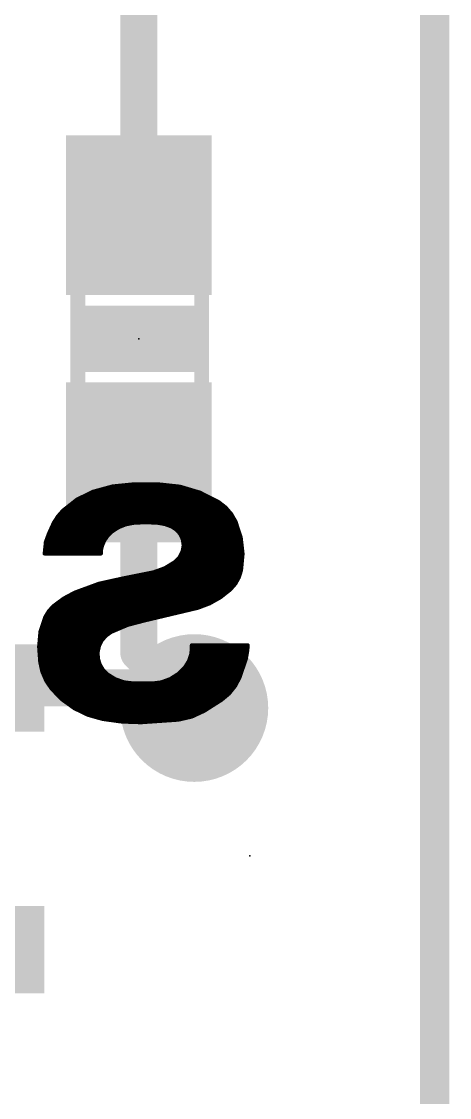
# Model space of a CAD drawing. Extents: x -57.1 to 21.7, y -10.2 to 39.5.
# Drawn here: x 18.75 to 21.69, y 14.59 to 21.99 of the extents above; entities that cross this region are included whole.
import ezdxf

# ---------------------------------------------------------------- set-up
doc = ezdxf.new("R2010")
doc.units = 0
for name, color, linetype in [('1', 12, 'CONTINUOUS'), ('16', 132, 'CONTINUOUS'), ('18', 110, 'CONTINUOUS'), ('20', 53, 'CONTINUOUS'), ('21', 53, 'CONTINUOUS'), ('22', 53, 'CONTINUOUS'), ('23', 53, 'CONTINUOUS'), ('24', 53, 'CONTINUOUS'), ('51', 53, 'CONTINUOUS')]:
    doc.layers.add(name, color=color, linetype=linetype)

# ---------------------------------------------------------------- blocks, each defined once
blk = doc.blocks.new('RECT')
blk.add_solid([(-0.5, -0.5), (0.5, -0.5), (-0.5, 0.5), (0.5, 0.5)])
blk = doc.blocks.new('ROUNDV')
at = {"const_width": 0.5}
blk.add_lwpolyline([(0, -0.25, 1), (0, 0.25, 1), (0, -0.25)], format="xyb", dxfattribs=at)

msp = doc.modelspace()

# ---------------------------------------------------------------- linework, layer by layer
at = {"layer": '1'}
for points, const_width in [([(21.59, 39.37), (21.59, 0)], 0.2032), ([(19.558, 22.645), (19.558, 20.662)], 0.254), ([(19.558, 18.962), (19.558, 17.653)], 0.254), ([(19.558, 17.653), (19.939, 17.272)], 0.254), ([(18.31, 17.41), (19.801, 17.41)], 0.254), ([(19.801, 17.41), (19.939, 17.272)], 0.254)]:
    msp.add_lwpolyline(points, dxfattribs=dict(at, const_width=const_width))
at = {"layer": '1', "const_width": 0.127}
for points in [[(19.4945, 20.662, 1), (19.6215, 20.662)], [(19.6215, 18.962, 1), (19.4945, 18.962)], [(19.6029, 17.6979, 1), (19.5131, 17.6081)], [(19.4945, 17.653, 1), (19.6215, 17.653)], [(19.8459, 17.4549, 1), (19.7561, 17.3651)], [(19.801, 17.3465, 1), (19.801, 17.4735)], [(19.8941, 17.2271, 1), (19.9839, 17.3169)], [(19.8941, 17.2271, 1), (19.9839, 17.3169)]]:
    msp.add_lwpolyline(points, format="xyb", dxfattribs=at)
at = {"layer": '16', "const_width": 0.2032}
msp.add_lwpolyline([(21.59, 39.37), (21.59, 0)], dxfattribs=at)
at = {"layer": '20', "const_width": 0.2032}
msp.add_lwpolyline([(21.59, 25.4), (21.59, 0)], dxfattribs=at)
at = {"layer": '22', "const_width": 0.0254}
for points in [[(19.243, 18.7604), (19.3781, 18.7973)], [(19.3734, 18.796), (19.8381, 18.796)], [(19.3781, 18.7973), (19.5174, 18.8112)], [(19.5174, 18.8112), (19.6977, 18.8112)], [(19.6977, 18.8112), (19.8407, 18.7957)], [(19.8407, 18.7957), (19.9785, 18.7546)], [(19.1333, 18.7066), (19.243, 18.7604)], [(19.1602, 18.7198), (20.0468, 18.7198)], [(19.212, 18.7452), (19.997, 18.7452)], [(19.2804, 18.7706), (19.925, 18.7706)], [(19.9785, 18.7546), (20.1066, 18.6893)], [(19.0373, 18.6309), (19.1333, 18.7066)], [(19.0534, 18.6436), (19.5436, 18.6436)], [(19.0856, 18.669), (20.1327, 18.669)], [(19.1178, 18.6944), (20.0966, 18.6944)], [(19.1237, 18.5344), (19.5783, 18.6665)], [(19.5834, 18.6563), (19.1618, 18.5217)], [(19.4995, 18.6436), (19.6661, 18.6436)], [(19.5783, 18.6665), (19.9974, 18.5572)], [(19.9619, 18.542), (19.5834, 18.6563)], [(19.6255, 18.6436), (20.1618, 18.6436)], [(20.1066, 18.6893), (20.1541, 18.6524)], [(20.1541, 18.6524), (20.1936, 18.6069)], [(18.9738, 18.5471), (19.0024, 18.5914)], [(18.9869, 18.5674), (19.3049, 18.5674)], [(19.0024, 18.5914), (19.0373, 18.6309)], [(19.0037, 18.5928), (19.3845, 18.5928)], [(19.0261, 18.6182), (19.4641, 18.6182)], [(19.2373, 18.5674), (19.9583, 18.5674)], [(19.3247, 18.5928), (19.8609, 18.5928)], [(19.4121, 18.6182), (19.7635, 18.6182)], [(19.7096, 18.6182), (20.1838, 18.6182)], [(19.7937, 18.5928), (20.2017, 18.5928)], [(19.8778, 18.5674), (20.2162, 18.5674)], [(20.1936, 18.6069), (20.2235, 18.5547)], [(18.9179, 18.4048), (19.1237, 18.5344)], [(18.9382, 18.4683), (18.9738, 18.5471)], [(18.9485, 18.4912), (19.1206, 18.4912)], [(18.96, 18.5166), (19.1549, 18.5166)], [(19.1618, 18.5217), (18.9662, 18.3769)], [(18.9715, 18.542), (19.2254, 18.542)], [(19.0551, 18.4912), (19.3831, 18.4912)], [(19.0954, 18.5166), (19.4246, 18.5166)], [(19.1499, 18.542), (19.5074, 18.542)], [(19.4194, 18.5145), (19.3751, 18.4861)], [(19.4683, 18.5342), (19.4194, 18.5145)], [(19.5199, 18.5445), (19.4683, 18.5342)], [(19.6062, 18.549), (19.5199, 18.5445)], [(19.6926, 18.5445), (19.6062, 18.549)], [(19.7394, 18.5356), (19.6926, 18.5445)], [(19.7058, 18.542), (19.9947, 18.542)], [(19.7841, 18.5191), (19.7394, 18.5356)], [(19.8168, 18.4978), (19.7841, 18.5191)], [(19.7879, 18.5166), (19.9903, 18.5166)], [(19.8425, 18.4683), (19.8168, 18.4978)], [(19.8226, 18.4912), (19.9859, 18.4912)], [(19.9136, 18.2677), (19.9619, 18.542)], [(19.9974, 18.5572), (19.9441, 18.2524)], [(19.953, 18.4912), (20.2445, 18.4912)], [(19.9574, 18.5166), (20.2361, 18.5166)], [(19.9619, 18.542), (20.2277, 18.542)], [(20.2235, 18.5547), (20.2593, 18.4464)], [(18.9179, 18.4125), (18.9382, 18.4683)], [(18.9281, 18.4404), (19.052, 18.4404)], [(18.9373, 18.4658), (19.0863, 18.4658)], [(18.9744, 18.4404), (19.3336, 18.4404)], [(19.0148, 18.4658), (19.3539, 18.4658)], [(19.3225, 18.4245), (19.3065, 18.3871)], [(19.3457, 18.458), (19.3225, 18.4245)], [(19.3751, 18.4861), (19.3457, 18.458)], [(19.8596, 18.4307), (19.8425, 18.4683)], [(19.8436, 18.4658), (19.9814, 18.4658)], [(19.8552, 18.4404), (19.977, 18.4404)], [(19.8648, 18.3897), (19.8596, 18.4307)], [(19.944, 18.4404), (20.26, 18.4404)], [(19.9485, 18.4658), (20.2529, 18.4658)], [(20.2593, 18.4464), (20.2722, 18.333)], [(18.9103, 18.3337), (18.9179, 18.4048)], [(18.9136, 18.3642), (19.3013, 18.3642)], [(18.9163, 18.3896), (19.3076, 18.3896)], [(18.9662, 18.3769), (18.9179, 18.4125)], [(18.9188, 18.415), (19.0177, 18.415)], [(18.9341, 18.415), (19.3185, 18.415)], [(18.949, 18.3896), (18.9834, 18.3896)], [(19.3005, 18.3607), (19.2989, 18.3337)], [(19.3065, 18.3871), (19.3005, 18.3607)], [(19.8376, 18.3096), (19.8577, 18.349)], [(19.8577, 18.349), (19.8648, 18.3897)], [(19.8604, 18.3642), (19.9637, 18.3642)], [(19.8616, 18.415), (19.9725, 18.415)], [(19.8648, 18.3896), (19.9681, 18.3896)], [(19.9306, 18.3642), (20.2686, 18.3642)], [(19.9351, 18.3896), (20.2657, 18.3896)], [(19.9395, 18.415), (20.2629, 18.415)], [(19.2989, 18.3337), (18.9103, 18.3337)], [(18.9108, 18.3388), (19.2992, 18.3388)], [(19.0881, 17.7876), (19.9136, 18.2677)], [(19.7369, 18.2347), (19.8069, 18.2778)], [(19.8069, 18.2778), (19.8376, 18.3096)], [(19.8167, 18.288), (19.9503, 18.288)], [(19.8395, 18.3134), (19.9548, 18.3134)], [(19.8525, 18.3388), (19.9592, 18.3388)], [(19.9172, 18.288), (20.268, 18.288)], [(19.9216, 18.3134), (20.2704, 18.3134)], [(19.9261, 18.3388), (20.2715, 18.3388)], [(20.2722, 18.333), (20.2616, 18.2194)], [(19.4564, 18.1661), (19.6596, 18.2067)], [(19.9441, 18.2524), (19.5047, 17.9908)], [(19.6596, 18.2067), (19.7369, 18.2347)], [(19.6737, 18.2118), (19.8759, 18.2118)], [(19.741, 18.2372), (19.9186, 18.2372)], [(19.7822, 18.2626), (19.9459, 18.2626)], [(19.8175, 18.2118), (20.2592, 18.2118)], [(19.8612, 18.2372), (20.2633, 18.2372)], [(19.9048, 18.2626), (20.2656, 18.2626)], [(20.2616, 18.2194), (20.2465, 18.1705)], [(19.1186, 18.067), (19.2841, 18.128)], [(19.2841, 18.128), (19.4564, 18.1661)], [(19.3186, 18.1356), (19.7479, 18.1356)], [(19.4334, 18.161), (19.7906, 18.161)], [(19.558, 18.1864), (19.8332, 18.1864)], [(19.6865, 18.1356), (20.227, 18.1356)], [(19.7301, 18.161), (20.2412, 18.161)], [(19.7738, 18.1864), (20.2514, 18.1864)], [(20.2215, 18.1258), (20.1879, 18.0873)], [(20.2465, 18.1705), (20.2215, 18.1258)], [(19.0429, 18.0265), (19.1186, 18.067)], [(19.1044, 18.0594), (19.6199, 18.0594)], [(19.1669, 18.0848), (19.6626, 18.0848)], [(19.2359, 18.1102), (19.7053, 18.1102)], [(19.5554, 18.0594), (20.1528, 18.0594)], [(19.5991, 18.0848), (20.1848, 18.0848)], [(19.6428, 18.1102), (20.2079, 18.1102)], [(20.1879, 18.0873), (20.1203, 18.0335)], [(18.9406, 17.9406), (18.9738, 17.9756)], [(18.9738, 17.9756), (19.0429, 18.0265)], [(18.9841, 17.9832), (19.4908, 17.9832)], [(19.0187, 18.0086), (19.5346, 18.0086)], [(19.057, 18.034), (19.5773, 18.034)], [(19.5047, 17.9908), (19.0805, 17.7597)], [(19.4244, 17.9832), (20.0249, 17.9832)], [(19.4681, 18.0086), (20.0764, 18.0086)], [(19.5118, 18.034), (20.1209, 18.034)], [(20.0452, 17.9909), (19.9644, 17.9603)], [(20.1203, 18.0335), (20.0452, 17.9909)], [(18.8816, 17.7991), (18.9154, 17.8994)], [(18.9154, 17.8994), (18.9406, 17.9406)], [(18.92, 17.907), (19.3509, 17.907)], [(18.9356, 17.9324), (19.3975, 17.9324)], [(18.9569, 17.9578), (19.4441, 17.9578)], [(19.2934, 17.907), (19.7401, 17.907)], [(19.3371, 17.9324), (19.847, 17.9324)], [(19.3807, 17.9578), (19.9539, 17.9578)], [(19.9644, 17.9603), (19.6012, 17.874)], [(18.8923, 17.8308), (19.211, 17.8308)], [(18.9009, 17.8562), (19.2576, 17.8562)], [(18.9094, 17.8816), (19.3043, 17.8816)], [(19.1624, 17.8308), (19.4538, 17.8308)], [(19.2061, 17.8562), (19.533, 17.8562)], [(19.2497, 17.8816), (19.6332, 17.8816)], [(19.4827, 17.8431), (19.37, 17.7952)], [(19.6012, 17.874), (19.4827, 17.8431)], [(18.8722, 17.6936), (18.8816, 17.7991)], [(18.8776, 17.7546), (19.0822, 17.7546)], [(18.8799, 17.78), (19.1178, 17.78)], [(18.8838, 17.8054), (19.1644, 17.8054)], [(19.0703, 17.7521), (19.0881, 17.7876)], [(19.1821, 17.4193), (19.0703, 17.7521)], [(19.0716, 17.7546), (19.3202, 17.7546)], [(19.0805, 17.7597), (19.1897, 17.4346)], [(19.0843, 17.78), (19.3478, 17.78)], [(19.1187, 17.8054), (19.394, 17.8054)], [(19.334, 17.7705), (19.3054, 17.7376)], [(19.37, 17.7952), (19.334, 17.7705)], [(18.8798, 17.5895), (18.8722, 17.6936)], [(18.8731, 17.7038), (19.0993, 17.7038)], [(18.8733, 17.6784), (19.1078, 17.6784)], [(18.8754, 17.7292), (19.0907, 17.7292)], [(19.078, 17.7292), (19.3012, 17.7292)], [(19.0865, 17.7038), (19.2885, 17.7038)], [(19.0951, 17.6784), (19.2815, 17.6784)], [(19.2859, 17.6986), (19.2768, 17.656)], [(19.3054, 17.7376), (19.2859, 17.6986)], [(19.5834, 17.3457), (20.3073, 17.7038)], [(20.3073, 17.7038), (19.5936, 17.3279)], [(19.9182, 17.6471), (19.9212, 17.6987)], [(19.92, 17.6784), (20.2591, 17.6784)], [(19.9212, 17.6987), (19.9212, 17.7038)], [(19.9212, 17.7038), (20.3073, 17.7038)], [(20.256, 17.6784), (20.3055, 17.6784)], [(20.3073, 17.7038), (20.3048, 17.6682)], [(18.8752, 17.653), (19.1163, 17.653)], [(18.877, 17.6276), (19.1249, 17.6276)], [(18.8789, 17.6022), (19.1334, 17.6022)], [(19.1036, 17.653), (19.2769, 17.653)], [(19.1121, 17.6276), (19.278, 17.6276)], [(19.1207, 17.6022), (19.2817, 17.6022)], [(19.2768, 17.656), (19.2786, 17.6124)], [(19.2786, 17.6124), (19.2912, 17.5708)], [(19.9026, 17.5979), (19.9182, 17.6471)], [(19.904, 17.6022), (20.1144, 17.6022)], [(19.912, 17.6276), (20.1626, 17.6276)], [(19.9185, 17.653), (20.2109, 17.653)], [(20.1019, 17.6022), (20.292, 17.6022)], [(20.1533, 17.6276), (20.2977, 17.6276)], [(20.2046, 17.653), (20.3021, 17.653)], [(20.2946, 17.6098), (20.2514, 17.4828)], [(20.3048, 17.6682), (20.2946, 17.6098)], [(18.8941, 17.5231), (18.8798, 17.5895)], [(18.8825, 17.5768), (19.1419, 17.5768)], [(18.888, 17.5514), (19.1505, 17.5514)], [(19.1292, 17.5768), (19.2894, 17.5768)], [(19.1377, 17.5514), (19.3029, 17.5514)], [(19.2912, 17.5708), (19.3137, 17.5336)], [(19.3137, 17.5336), (19.3446, 17.5031)], [(19.8293, 17.5076), (19.8755, 17.5539)], [(19.873, 17.5514), (20.0179, 17.5514)], [(19.8755, 17.5539), (19.9026, 17.5979)], [(19.8896, 17.5768), (20.0662, 17.5768)], [(19.9992, 17.5514), (20.2747, 17.5514)], [(20.0506, 17.5768), (20.2834, 17.5768)], [(18.8935, 17.526), (19.159, 17.526)], [(18.9207, 17.4605), (18.8941, 17.5231)], [(18.9036, 17.5006), (19.1675, 17.5006)], [(18.9144, 17.4752), (19.1761, 17.4752)], [(18.9586, 17.4041), (18.9207, 17.4605)], [(19.1463, 17.526), (19.3214, 17.526)], [(19.1548, 17.5006), (19.3487, 17.5006)], [(19.1633, 17.4752), (19.3904, 17.4752)], [(19.3446, 17.5031), (19.3982, 17.4704)], [(19.3982, 17.4704), (19.4576, 17.4498)], [(19.7129, 17.4498), (19.7743, 17.4724)], [(19.7743, 17.4724), (19.8293, 17.5076)], [(19.7786, 17.4752), (19.8733, 17.4752)], [(19.8183, 17.5006), (19.9215, 17.5006)], [(19.8452, 17.4752), (20.2475, 17.4752)], [(19.8476, 17.526), (19.9697, 17.526)], [(19.8965, 17.5006), (20.2575, 17.5006)], [(19.9479, 17.526), (20.2661, 17.526)], [(20.2514, 17.4828), (20.2205, 17.4233)], [(18.9279, 17.4498), (19.1846, 17.4498)], [(18.945, 17.4244), (19.2349, 17.4244)], [(19.0312, 17.3298), (18.9586, 17.4041)], [(18.9636, 17.399), (19.3474, 17.399)], [(19.1719, 17.4498), (19.4577, 17.4498)], [(19.1804, 17.4244), (19.7768, 17.4244)], [(19.5936, 17.3279), (19.1821, 17.4193)], [(19.1897, 17.4346), (19.5834, 17.3457)], [(19.2735, 17.399), (19.7286, 17.399)], [(19.4576, 17.4498), (19.5199, 17.4422)], [(19.5199, 17.4422), (19.6545, 17.4422)], [(19.6545, 17.4422), (19.7129, 17.4498)], [(19.6911, 17.399), (20.201, 17.399)], [(19.7129, 17.4498), (19.825, 17.4498)], [(19.7425, 17.4244), (20.2211, 17.4244)], [(19.7938, 17.4498), (20.2343, 17.4498)], [(20.2205, 17.4233), (20.1785, 17.3709)], [(18.9884, 17.3736), (19.4598, 17.3736)], [(19.0132, 17.3482), (19.5723, 17.3482)], [(19.1156, 17.2692), (19.0312, 17.3298)], [(19.0409, 17.3228), (20.119, 17.3228)], [(19.3879, 17.3736), (19.6804, 17.3736)], [(19.5022, 17.3482), (19.6321, 17.3482)], [(19.5885, 17.3482), (20.1513, 17.3482)], [(19.6398, 17.3736), (20.1806, 17.3736)], [(20.127, 17.3279), (20.0076, 17.2517)], [(20.1785, 17.3709), (20.127, 17.3279)], [(19.0763, 17.2974), (20.0792, 17.2974)], [(19.1116, 17.272), (20.0394, 17.272)], [(19.2091, 17.224), (19.1156, 17.2692)], [(19.1624, 17.2466), (19.9966, 17.2466)], [(20.0076, 17.2517), (19.9219, 17.2119)], [(19.3091, 17.1958), (19.2091, 17.224)], [(19.2192, 17.2212), (19.9419, 17.2212)], [(19.4406, 17.1776), (19.3091, 17.1958)], [(19.3091, 17.1958), (19.8519, 17.1958)], [(19.5732, 17.1729), (19.4406, 17.1776)], [(19.8298, 17.1907), (19.5732, 17.1729)], [(19.9219, 17.2119), (19.8298, 17.1907)]]:
    msp.add_lwpolyline(points, dxfattribs=at)
at = {"layer": '22', "const_width": 0.0127}
for points in [[(19.3734, 18.8024, 1), (19.3734, 18.7896)], [(19.3774, 18.8036, 1), (19.3787, 18.791)], [(19.3798, 18.7911, 1), (19.3764, 18.8034)], [(19.5174, 18.8176, 1), (19.5174, 18.8048)], [(19.518, 18.8049, 1), (19.5168, 18.8175)], [(19.6984, 18.8175, 1), (19.697, 18.8049)], [(19.6977, 18.8048, 1), (19.6977, 18.8176)], [(19.8425, 18.8018, 1), (19.8389, 18.7896)], [(19.8381, 18.7896, 1), (19.8381, 18.8024)], [(19.84, 18.7894, 1), (19.8414, 18.802)], [(19.1602, 18.7262, 1), (19.1602, 18.7134)], [(19.212, 18.7516, 1), (19.212, 18.7388)], [(19.2413, 18.7665, 1), (19.2447, 18.7543)], [(19.2458, 18.7547, 1), (19.2402, 18.7661)], [(19.2804, 18.777, 1), (19.2804, 18.7643)], [(19.925, 18.7643, 1), (19.925, 18.777)], [(19.9814, 18.7603, 1), (19.9756, 18.749)], [(19.9767, 18.7486, 1), (19.9803, 18.7607)], [(19.997, 18.7388, 1), (19.997, 18.7516)], [(20.0468, 18.7134, 1), (20.0468, 18.7262)], [(19.0534, 18.65, 1), (19.0534, 18.6372)], [(19.0856, 18.6754, 1), (19.0856, 18.6626)], [(19.1178, 18.7008, 1), (19.1178, 18.6881)], [(19.1305, 18.7123, 1), (19.1361, 18.7009)], [(19.1372, 18.7016, 1), (19.1293, 18.7116)], [(19.4995, 18.65, 1), (19.4995, 18.6372)], [(19.5436, 18.6372, 1), (19.5436, 18.65)], [(19.5799, 18.6726, 1), (19.5767, 18.6604)], [(19.5801, 18.6604, 1), (19.5765, 18.6726)], [(19.5852, 18.6624, 1), (19.5816, 18.6502)], [(19.5853, 18.6503, 1), (19.5815, 18.6623)], [(19.6255, 18.65, 1), (19.6255, 18.6372)], [(19.6661, 18.6372, 1), (19.6661, 18.65)], [(20.0966, 18.6881, 1), (20.0966, 18.7008)], [(20.1105, 18.6943, 1), (20.1027, 18.6843)], [(20.1037, 18.6836, 1), (20.1095, 18.695)], [(20.1327, 18.6626, 1), (20.1327, 18.6754)], [(20.1589, 18.6565, 1), (20.1493, 18.6482)], [(20.1502, 18.6474, 1), (20.158, 18.6574)], [(20.1618, 18.6372, 1), (20.1618, 18.65)], [(18.9869, 18.5738, 1), (18.9869, 18.561)], [(18.9977, 18.5956, 1), (19.0072, 18.5872)], [(19.0078, 18.5879, 1), (18.9971, 18.5948)], [(19.0037, 18.5992, 1), (19.0037, 18.5864)], [(19.0261, 18.6246, 1), (19.0261, 18.6119)], [(19.0334, 18.6359, 1), (19.0412, 18.6259)], [(19.0421, 18.6267, 1), (19.0325, 18.6351)], [(19.2373, 18.5738, 1), (19.2373, 18.561)], [(19.3049, 18.561, 1), (19.3049, 18.5738)], [(19.3247, 18.5992, 1), (19.3247, 18.5864)], [(19.3845, 18.5864, 1), (19.3845, 18.5992)], [(19.4121, 18.6246, 1), (19.4121, 18.6119)], [(19.4641, 18.6119, 1), (19.4641, 18.6246)], [(19.7096, 18.6246, 1), (19.7096, 18.6119)], [(19.7635, 18.6119, 1), (19.7635, 18.6246)], [(19.7937, 18.5992, 1), (19.7937, 18.5864)], [(19.8609, 18.5864, 1), (19.8609, 18.5992)], [(19.8778, 18.5738, 1), (19.8778, 18.561)], [(19.9583, 18.561, 1), (19.9583, 18.5738)], [(20.1838, 18.6119, 1), (20.1838, 18.6246)], [(20.1991, 18.6101, 1), (20.1881, 18.6038)], [(20.1888, 18.6028, 1), (20.1984, 18.6111)], [(20.2017, 18.5864, 1), (20.2017, 18.5992)], [(20.2162, 18.561, 1), (20.2162, 18.5738)], [(18.9485, 18.4976, 1), (18.9485, 18.4848)], [(18.96, 18.523, 1), (18.96, 18.5102)], [(18.9715, 18.5484, 1), (18.9715, 18.5357)], [(18.9685, 18.5505, 1), (18.9791, 18.5437)], [(18.9796, 18.5445, 1), (18.968, 18.5497)], [(19.0551, 18.4976, 1), (19.0551, 18.4848)], [(19.0954, 18.523, 1), (19.0954, 18.5102)], [(19.1219, 18.5405, 1), (19.1255, 18.5283)], [(19.1271, 18.529, 1), (19.1203, 18.5398)], [(19.1206, 18.4848, 1), (19.1206, 18.4976)], [(19.1499, 18.5484, 1), (19.1499, 18.5357)], [(19.1549, 18.5102, 1), (19.1549, 18.523)], [(19.1599, 18.5277, 1), (19.1637, 18.5157)], [(19.1656, 18.5166, 1), (19.158, 18.5268)], [(19.2254, 18.5357, 1), (19.2254, 18.5484)], [(19.3831, 18.4848, 1), (19.3831, 18.4976)], [(19.4171, 18.5204, 1), (19.4218, 18.5086)], [(19.4229, 18.5092, 1), (19.416, 18.5199)], [(19.4246, 18.5102, 1), (19.4246, 18.523)], [(19.467, 18.5404, 1), (19.4695, 18.528)], [(19.4706, 18.5283, 1), (19.4659, 18.5401)], [(19.5074, 18.5357, 1), (19.5074, 18.5484)], [(19.5196, 18.5508, 1), (19.5202, 18.5382)], [(19.5211, 18.5383, 1), (19.5187, 18.5507)], [(19.6066, 18.5553, 1), (19.6059, 18.5426)], [(19.6066, 18.5426, 1), (19.6059, 18.5553)], [(19.6938, 18.5507, 1), (19.6914, 18.5383)], [(19.6923, 18.5382, 1), (19.6929, 18.5508)], [(19.7058, 18.5484, 1), (19.7058, 18.5357)], [(19.7416, 18.5416, 1), (19.7372, 18.5297)], [(19.7382, 18.5294, 1), (19.7406, 18.5419)], [(19.7876, 18.5244, 1), (19.7806, 18.5138)], [(19.7879, 18.523, 1), (19.7879, 18.5102)], [(19.7819, 18.5131, 1), (19.7863, 18.5251)], [(19.8216, 18.5019, 1), (19.8121, 18.4936)], [(19.8134, 18.4925, 1), (19.8203, 18.5031)], [(19.8226, 18.4976, 1), (19.8226, 18.4848)], [(19.953, 18.4976, 1), (19.953, 18.4848)], [(19.9574, 18.523, 1), (19.9574, 18.5102)], [(19.9619, 18.5484, 1), (19.9619, 18.5357)], [(19.9682, 18.5409, 1), (19.9556, 18.5431)], [(19.9601, 18.5359, 1), (19.9637, 18.5481)], [(19.9859, 18.4848, 1), (19.9859, 18.4976)], [(19.9903, 18.5102, 1), (19.9903, 18.523)], [(20.0037, 18.5561, 1), (19.9911, 18.5583)], [(19.9947, 18.5357, 1), (19.9947, 18.5484)], [(19.9958, 18.5511, 1), (19.999, 18.5633)], [(20.2295, 18.5567, 1), (20.2175, 18.5527)], [(20.218, 18.5515, 1), (20.229, 18.5579)], [(20.2277, 18.5357, 1), (20.2277, 18.5484)], [(20.2361, 18.5102, 1), (20.2361, 18.523)], [(20.2445, 18.4848, 1), (20.2445, 18.4976)], [(18.9281, 18.4468, 1), (18.9281, 18.434)], [(18.9373, 18.4722, 1), (18.9373, 18.4595)], [(18.9324, 18.4709, 1), (18.944, 18.4657)], [(18.9442, 18.4661, 1), (18.9322, 18.4705)], [(18.9744, 18.4468, 1), (18.9744, 18.434)], [(19.0148, 18.4722, 1), (19.0148, 18.4595)], [(19.052, 18.434, 1), (19.052, 18.4468)], [(19.0863, 18.4595, 1), (19.0863, 18.4722)], [(19.3173, 18.4281, 1), (19.3278, 18.4209)], [(19.3284, 18.422, 1), (19.3167, 18.427)], [(19.3336, 18.434, 1), (19.3336, 18.4468)], [(19.3413, 18.4625, 1), (19.3501, 18.4534)], [(19.3509, 18.4543, 1), (19.3405, 18.4616)], [(19.3539, 18.4595, 1), (19.3539, 18.4722)], [(19.3717, 18.4914, 1), (19.3785, 18.4808)], [(19.3795, 18.4815, 1), (19.3707, 18.4907)], [(19.8483, 18.4709, 1), (19.8367, 18.4657)], [(19.8436, 18.4722, 1), (19.8436, 18.4595)], [(19.8377, 18.4641, 1), (19.8473, 18.4725)], [(19.8552, 18.4468, 1), (19.8552, 18.434)], [(19.8659, 18.4315, 1), (19.8533, 18.4299)], [(19.8538, 18.4281, 1), (19.8654, 18.4333)], [(19.944, 18.4468, 1), (19.944, 18.434)], [(19.9485, 18.4722, 1), (19.9485, 18.4595)], [(19.977, 18.434, 1), (19.977, 18.4468)], [(19.9814, 18.4595, 1), (19.9814, 18.4722)], [(20.2529, 18.4595, 1), (20.2529, 18.4722)], [(20.2656, 18.4471, 1), (20.253, 18.4456)], [(20.2533, 18.4444, 1), (20.2653, 18.4484)], [(20.26, 18.434, 1), (20.26, 18.4468)], [(18.9136, 18.3706, 1), (18.9136, 18.3578)], [(18.9163, 18.396, 1), (18.9163, 18.3833)], [(18.9217, 18.4176, 1), (18.9141, 18.4074)], [(18.9119, 18.4147, 1), (18.9239, 18.4103)], [(18.9242, 18.4041, 1), (18.9116, 18.4055)], [(18.9145, 18.4102, 1), (18.9213, 18.3994)], [(18.9188, 18.4214, 1), (18.9188, 18.4086)], [(18.9341, 18.4214, 1), (18.9341, 18.4086)], [(18.949, 18.396, 1), (18.949, 18.3833)], [(18.9624, 18.382, 1), (18.97, 18.3718)], [(18.9624, 18.3718, 1), (18.97, 18.382)], [(18.9834, 18.3833, 1), (18.9834, 18.396)], [(19.0177, 18.4086, 1), (19.0177, 18.4214)], [(19.3069, 18.3603, 1), (19.2942, 18.3611)], [(19.2943, 18.3621, 1), (19.3067, 18.3593)], [(19.3007, 18.3896, 1), (19.3123, 18.3846)], [(19.3127, 18.3857, 1), (19.3003, 18.3885)], [(19.3013, 18.3578, 1), (19.3013, 18.3706)], [(19.3076, 18.3833, 1), (19.3076, 18.396)], [(19.3185, 18.4086, 1), (19.3185, 18.4214)], [(19.8514, 18.3501, 1), (19.864, 18.3479)], [(19.8634, 18.3461, 1), (19.852, 18.3519)], [(19.8604, 18.3706, 1), (19.8604, 18.3578)], [(19.8616, 18.4214, 1), (19.8616, 18.4086)], [(19.8648, 18.396, 1), (19.8648, 18.3833)], [(19.8585, 18.3889, 1), (19.8711, 18.3905)], [(19.8711, 18.3886, 1), (19.8586, 18.3908)], [(19.9306, 18.3706, 1), (19.9306, 18.3578)], [(19.9351, 18.396, 1), (19.9351, 18.3833)], [(19.9395, 18.4214, 1), (19.9395, 18.4086)], [(19.9637, 18.3578, 1), (19.9637, 18.3706)], [(19.9681, 18.3833, 1), (19.9681, 18.396)], [(19.9725, 18.4086, 1), (19.9725, 18.4214)], [(20.2629, 18.4086, 1), (20.2629, 18.4214)], [(20.2657, 18.3833, 1), (20.2657, 18.396)], [(20.2686, 18.3578, 1), (20.2686, 18.3706)], [(18.9103, 18.3401, 1), (18.9103, 18.3273)], [(18.904, 18.3344, 1), (18.9166, 18.333)], [(18.9108, 18.3452, 1), (18.9108, 18.3325)], [(19.2926, 18.3341, 1), (19.3052, 18.3333)], [(19.2989, 18.3273, 1), (19.2989, 18.3401)], [(19.2992, 18.3325, 1), (19.2992, 18.3452)], [(19.8023, 18.2822, 1), (19.8115, 18.2734)], [(19.8102, 18.2724, 1), (19.8036, 18.2832)], [(19.8167, 18.2944, 1), (19.8167, 18.2816)], [(19.8319, 18.3125, 1), (19.8433, 18.3067)], [(19.8422, 18.3052, 1), (19.833, 18.314)], [(19.8395, 18.3198, 1), (19.8395, 18.3071)], [(19.8525, 18.3452, 1), (19.8525, 18.3325)], [(19.9168, 18.2622, 1), (19.9104, 18.2732)], [(19.9172, 18.2944, 1), (19.9172, 18.2816)], [(19.9216, 18.3198, 1), (19.9216, 18.3071)], [(19.9261, 18.3452, 1), (19.9261, 18.3325)], [(19.9503, 18.2816, 1), (19.9503, 18.2944)], [(19.9548, 18.3071, 1), (19.9548, 18.3198)], [(19.9592, 18.3325, 1), (19.9592, 18.3452)], [(20.2785, 18.3324, 1), (20.2659, 18.3336)], [(20.2659, 18.3323, 1), (20.2785, 18.3337)], [(20.268, 18.2816, 1), (20.268, 18.2944)], [(20.2704, 18.3071, 1), (20.2704, 18.3198)], [(20.2715, 18.3325, 1), (20.2715, 18.3452)], [(19.6574, 18.2127, 1), (19.6618, 18.2007)], [(19.6608, 18.2005, 1), (19.6584, 18.2129)], [(19.6737, 18.2182, 1), (19.6737, 18.2054)], [(19.7336, 18.2401, 1), (19.7402, 18.2293)], [(19.741, 18.2436, 1), (19.741, 18.2309)], [(19.7391, 18.2287, 1), (19.7348, 18.2406)], [(19.7822, 18.269, 1), (19.7822, 18.2563)], [(19.8175, 18.2182, 1), (19.8175, 18.2054)], [(19.8612, 18.2436, 1), (19.8612, 18.2309)], [(19.8759, 18.2054, 1), (19.8759, 18.2182)], [(19.9048, 18.269, 1), (19.9048, 18.2563)], [(19.9073, 18.2688, 1), (19.9199, 18.2666)], [(19.9186, 18.2309, 1), (19.9186, 18.2436)], [(19.9378, 18.2535, 1), (19.9504, 18.2513)], [(19.9473, 18.2469, 1), (19.9409, 18.2579)], [(19.9459, 18.2563, 1), (19.9459, 18.269)], [(20.2553, 18.22, 1), (20.2679, 18.2188)], [(20.2677, 18.2175, 1), (20.2555, 18.2213)], [(20.2592, 18.2054, 1), (20.2592, 18.2182)], [(20.2633, 18.2309, 1), (20.2633, 18.2436)], [(20.2656, 18.2563, 1), (20.2656, 18.269)], [(19.2828, 18.1342, 1), (19.2855, 18.1218)], [(19.2863, 18.122, 1), (19.282, 18.1339)], [(19.3186, 18.142, 1), (19.3186, 18.1292)], [(19.4334, 18.1674, 1), (19.4334, 18.1547)], [(19.4552, 18.1723, 1), (19.4576, 18.1599)], [(19.4578, 18.1599, 1), (19.455, 18.1723)], [(19.558, 18.1928, 1), (19.558, 18.1801)], [(19.6865, 18.142, 1), (19.6865, 18.1292)], [(19.7301, 18.1674, 1), (19.7301, 18.1547)], [(19.7479, 18.1292, 1), (19.7479, 18.142)], [(19.7738, 18.1928, 1), (19.7738, 18.1801)], [(19.7906, 18.1547, 1), (19.7906, 18.1674)], [(19.8332, 18.1801, 1), (19.8332, 18.1928)], [(20.216, 18.1289, 1), (20.2271, 18.1228)], [(20.2263, 18.1217, 1), (20.2168, 18.13)], [(20.227, 18.1292, 1), (20.227, 18.142)], [(20.2404, 18.1724, 1), (20.2525, 18.1686)], [(20.252, 18.1674, 1), (20.2409, 18.1736)], [(20.2412, 18.1547, 1), (20.2412, 18.1674)], [(20.2514, 18.1801, 1), (20.2514, 18.1928)], [(19.1044, 18.0658, 1), (19.1044, 18.053)], [(19.1164, 18.073, 1), (19.1208, 18.061)], [(19.1216, 18.0614, 1), (19.1156, 18.0726)], [(19.1669, 18.0912, 1), (19.1669, 18.0785)], [(19.2359, 18.1166, 1), (19.2359, 18.1039)], [(19.5554, 18.0658, 1), (19.5554, 18.053)], [(19.5991, 18.0912, 1), (19.5991, 18.0785)], [(19.6199, 18.053, 1), (19.6199, 18.0658)], [(19.6428, 18.1166, 1), (19.6428, 18.1039)], [(19.6626, 18.0785, 1), (19.6626, 18.0912)], [(19.7053, 18.1039, 1), (19.7053, 18.1166)], [(20.1528, 18.053, 1), (20.1528, 18.0658)], [(20.1831, 18.0915, 1), (20.1927, 18.0831)], [(20.1919, 18.0823, 1), (20.1839, 18.0923)], [(20.1848, 18.0785, 1), (20.1848, 18.0912)], [(20.2079, 18.1039, 1), (20.2079, 18.1166)], [(18.97, 17.9807, 1), (18.9776, 17.9705)], [(18.9784, 17.9712, 1), (18.9692, 17.98)], [(18.9841, 17.9896, 1), (18.9841, 17.9768)], [(19.0187, 18.015, 1), (19.0187, 18.0023)], [(19.0399, 18.0321, 1), (19.0459, 18.0209)], [(19.0467, 18.0214, 1), (19.0392, 18.0316)], [(19.057, 18.0404, 1), (19.057, 18.0277)], [(19.4244, 17.9896, 1), (19.4244, 17.9768)], [(19.4681, 18.015, 1), (19.4681, 18.0023)], [(19.4908, 17.9768, 1), (19.4908, 17.9896)], [(19.5015, 17.9963, 1), (19.5079, 17.9853)], [(19.5077, 17.9852, 1), (19.5017, 17.9964)], [(19.5118, 18.0404, 1), (19.5118, 18.0277)], [(19.5346, 18.0023, 1), (19.5346, 18.015)], [(19.5773, 18.0277, 1), (19.5773, 18.0404)], [(20.0249, 17.9768, 1), (20.0249, 17.9896)], [(20.0421, 17.9964, 1), (20.0483, 17.9853)], [(20.0474, 17.9849, 1), (20.0429, 17.9968)], [(20.0764, 18.0023, 1), (20.0764, 18.015)], [(20.1163, 18.0385, 1), (20.1242, 18.0286)], [(20.1234, 18.028, 1), (20.1172, 18.0391)], [(20.1209, 18.0277, 1), (20.1209, 18.0404)], [(18.9214, 17.8974, 1), (18.9094, 17.9014)], [(18.92, 17.9134, 1), (18.92, 17.9006)], [(18.9356, 17.9388, 1), (18.9356, 17.9261)], [(18.936, 17.945, 1), (18.9452, 17.9362)], [(18.946, 17.9373, 1), (18.9351, 17.9439)], [(18.9569, 17.9642, 1), (18.9569, 17.9515)], [(19.2934, 17.9134, 1), (19.2934, 17.9006)], [(19.3371, 17.9388, 1), (19.3371, 17.9261)], [(19.3509, 17.9006, 1), (19.3509, 17.9134)], [(19.3807, 17.9642, 1), (19.3807, 17.9515)], [(19.3975, 17.9261, 1), (19.3975, 17.9388)], [(19.4441, 17.9515, 1), (19.4441, 17.9642)], [(19.7401, 17.9006, 1), (19.7401, 17.9134)], [(19.847, 17.9261, 1), (19.847, 17.9388)], [(19.9539, 17.9515, 1), (19.9539, 17.9642)], [(19.9622, 17.9662, 1), (19.9666, 17.9544)], [(19.9659, 17.9541, 1), (19.9629, 17.9665)], [(18.8923, 17.8372, 1), (18.8923, 17.8244)], [(18.9009, 17.8626, 1), (18.9009, 17.8498)], [(18.9094, 17.888, 1), (18.9094, 17.8753)], [(18.91, 17.9027, 1), (18.9208, 17.8961)], [(19.1624, 17.8372, 1), (19.1624, 17.8244)], [(19.2061, 17.8626, 1), (19.2061, 17.8498)], [(19.211, 17.8244, 1), (19.211, 17.8372)], [(19.2497, 17.888, 1), (19.2497, 17.8753)], [(19.2576, 17.8498, 1), (19.2576, 17.8626)], [(19.3043, 17.8753, 1), (19.3043, 17.888)], [(19.4538, 17.8244, 1), (19.4538, 17.8372)], [(19.4811, 17.8492, 1), (19.4843, 17.8369)], [(19.4852, 17.8372, 1), (19.4802, 17.8489)], [(19.533, 17.8498, 1), (19.533, 17.8626)], [(19.5997, 17.8802, 1), (19.6027, 17.8678)], [(19.6028, 17.8679, 1), (19.5996, 17.8801)], [(19.6332, 17.8753, 1), (19.6332, 17.888)], [(18.8776, 17.761, 1), (18.8776, 17.7482)], [(18.8799, 17.7864, 1), (18.8799, 17.7736)], [(18.8879, 17.7985, 1), (18.8753, 17.7996)], [(18.8756, 17.8011, 1), (18.8876, 17.797)], [(18.8838, 17.8118, 1), (18.8838, 17.7991)], [(19.0763, 17.7541, 1), (19.0643, 17.7501)], [(19.0716, 17.761, 1), (19.0716, 17.7482)], [(19.0865, 17.7617, 1), (19.0745, 17.7577)], [(19.0775, 17.7653, 1), (19.0835, 17.7541)], [(19.0843, 17.7864, 1), (19.0843, 17.7736)], [(19.0849, 17.7931, 1), (19.0913, 17.7821)], [(19.0822, 17.7482, 1), (19.0822, 17.761)], [(19.0938, 17.7848, 1), (19.0824, 17.7904)], [(19.1187, 17.8118, 1), (19.1187, 17.7991)], [(19.1178, 17.7736, 1), (19.1178, 17.7864)], [(19.1644, 17.7991, 1), (19.1644, 17.8118)], [(19.3202, 17.7482, 1), (19.3202, 17.761)], [(19.3304, 17.7758, 1), (19.3376, 17.7653)], [(19.3388, 17.7664, 1), (19.3292, 17.7747)], [(19.3478, 17.7736, 1), (19.3478, 17.7864)], [(19.3675, 17.801, 1), (19.3725, 17.7894)], [(19.3736, 17.79, 1), (19.3664, 17.8004)], [(19.394, 17.7991, 1), (19.394, 17.8118)], [(18.8785, 17.6941, 1), (18.8659, 17.6931)], [(18.8659, 17.6942, 1), (18.8785, 17.693)], [(18.8731, 17.7102, 1), (18.8731, 17.6974)], [(18.8733, 17.6848, 1), (18.8733, 17.672)], [(18.8754, 17.7356, 1), (18.8754, 17.7229)], [(19.0646, 17.7549, 1), (19.076, 17.7493)], [(19.078, 17.7356, 1), (19.078, 17.7229)], [(19.0865, 17.7102, 1), (19.0865, 17.6974)], [(19.0951, 17.6848, 1), (19.0951, 17.672)], [(19.0907, 17.7229, 1), (19.0907, 17.7356)], [(19.0993, 17.6974, 1), (19.0993, 17.7102)], [(19.1078, 17.672, 1), (19.1078, 17.6848)], [(19.2802, 17.7015, 1), (19.2916, 17.6958)], [(19.2921, 17.6973, 1), (19.2797, 17.7)], [(19.2815, 17.672, 1), (19.2815, 17.6848)], [(19.2885, 17.6974, 1), (19.2885, 17.7102)], [(19.3006, 17.7418, 1), (19.3102, 17.7335)], [(19.3111, 17.7348, 1), (19.2997, 17.7405)], [(19.3012, 17.7229, 1), (19.3012, 17.7356)], [(19.92, 17.6848, 1), (19.92, 17.672)], [(19.9212, 17.7102, 1), (19.9212, 17.6974)], [(19.9276, 17.7038, 1), (19.9149, 17.7038)], [(19.9275, 17.6983, 1), (19.9149, 17.6991)], [(19.9149, 17.6987, 1), (19.9276, 17.6987)], [(20.256, 17.6848, 1), (20.256, 17.672)], [(20.2591, 17.672, 1), (20.2591, 17.6848)], [(20.3136, 17.7034, 1), (20.301, 17.7042)], [(20.3103, 17.6982, 1), (20.3043, 17.7094)], [(20.3101, 17.6981, 1), (20.3045, 17.7095)], [(20.3055, 17.672, 1), (20.3055, 17.6848)], [(20.3073, 17.6974, 1), (20.3073, 17.7102)], [(18.8752, 17.6594, 1), (18.8752, 17.6467)], [(18.877, 17.634, 1), (18.877, 17.6212)], [(18.8789, 17.6086, 1), (18.8789, 17.5958)], [(19.1036, 17.6594, 1), (19.1036, 17.6467)], [(19.1121, 17.634, 1), (19.1121, 17.6212)], [(19.1207, 17.6086, 1), (19.1207, 17.5958)], [(19.1163, 17.6467, 1), (19.1163, 17.6594)], [(19.1249, 17.6212, 1), (19.1249, 17.634)], [(19.1334, 17.5958, 1), (19.1334, 17.6086)], [(19.2831, 17.6562, 1), (19.2704, 17.6557)], [(19.2705, 17.6573, 1), (19.283, 17.6547)], [(19.2847, 17.6142, 1), (19.2725, 17.6106)], [(19.2723, 17.6121, 1), (19.2849, 17.6127)], [(19.2769, 17.6467, 1), (19.2769, 17.6594)], [(19.278, 17.6212, 1), (19.278, 17.634)], [(19.2817, 17.5958, 1), (19.2817, 17.6086)], [(19.904, 17.6086, 1), (19.904, 17.5958)], [(19.912, 17.634, 1), (19.912, 17.6212)], [(19.9118, 17.6475, 1), (19.9245, 17.6468)], [(19.9242, 17.6452, 1), (19.9121, 17.649)], [(19.9185, 17.6594, 1), (19.9185, 17.6467)], [(20.1019, 17.6086, 1), (20.1019, 17.5958)], [(20.1144, 17.5958, 1), (20.1144, 17.6086)], [(20.1533, 17.634, 1), (20.1533, 17.6212)], [(20.1626, 17.6212, 1), (20.1626, 17.634)], [(20.2046, 17.6594, 1), (20.2046, 17.6467)], [(20.2109, 17.6467, 1), (20.2109, 17.6594)], [(20.2883, 17.6109, 1), (20.3009, 17.6087)], [(20.3006, 17.6078, 1), (20.2886, 17.6118)], [(20.292, 17.5958, 1), (20.292, 17.6086)], [(20.2977, 17.6212, 1), (20.2977, 17.634)], [(20.3111, 17.6671, 1), (20.2985, 17.6693)], [(20.2985, 17.6686, 1), (20.3111, 17.6678)], [(20.3021, 17.6467, 1), (20.3021, 17.6594)], [(18.886, 17.5908, 1), (18.8736, 17.5882)], [(18.8735, 17.589, 1), (18.8861, 17.59)], [(18.8825, 17.5832, 1), (18.8825, 17.5705)], [(18.888, 17.5578, 1), (18.888, 17.545)], [(19.1292, 17.5832, 1), (19.1292, 17.5705)], [(19.1377, 17.5578, 1), (19.1377, 17.545)], [(19.1419, 17.5705, 1), (19.1419, 17.5832)], [(19.1505, 17.545, 1), (19.1505, 17.5578)], [(19.2966, 17.5741, 1), (19.2858, 17.5675)], [(19.2851, 17.569, 1), (19.2973, 17.5727)], [(19.2894, 17.5705, 1), (19.2894, 17.5832)], [(19.3029, 17.545, 1), (19.3029, 17.5578)], [(19.3181, 17.5381, 1), (19.3092, 17.5291)], [(19.3082, 17.5303, 1), (19.3191, 17.5369)], [(19.873, 17.5578, 1), (19.873, 17.545)], [(19.8701, 17.5572, 1), (19.8809, 17.5506)], [(19.88, 17.5494, 1), (19.871, 17.5584)], [(19.8896, 17.5832, 1), (19.8896, 17.5705)], [(19.8966, 17.5998, 1), (19.9087, 17.596)], [(19.908, 17.5945, 1), (19.8972, 17.6012)], [(19.9992, 17.5578, 1), (19.9992, 17.545)], [(20.0179, 17.545, 1), (20.0179, 17.5578)], [(20.0506, 17.5832, 1), (20.0506, 17.5705)], [(20.0662, 17.5705, 1), (20.0662, 17.5832)], [(20.2747, 17.545, 1), (20.2747, 17.5578)], [(20.2834, 17.5705, 1), (20.2834, 17.5832)], [(18.8935, 17.5324, 1), (18.8935, 17.5196)], [(18.8999, 17.5255, 1), (18.8882, 17.5206)], [(18.8879, 17.5217, 1), (18.9003, 17.5244)], [(18.9036, 17.507, 1), (18.9036, 17.4943)], [(18.9144, 17.4816, 1), (18.9144, 17.4688)], [(18.9259, 17.464, 1), (18.9154, 17.457)], [(18.9148, 17.458, 1), (18.9265, 17.463)], [(19.1463, 17.5324, 1), (19.1463, 17.5196)], [(19.1548, 17.507, 1), (19.1548, 17.4943)], [(19.1633, 17.4816, 1), (19.1633, 17.4688)], [(19.159, 17.5196, 1), (19.159, 17.5324)], [(19.1675, 17.4943, 1), (19.1675, 17.507)], [(19.1761, 17.4688, 1), (19.1761, 17.4816)], [(19.3214, 17.5196, 1), (19.3214, 17.5324)], [(19.3479, 17.5085, 1), (19.3413, 17.4977)], [(19.3401, 17.4986, 1), (19.3491, 17.5076)], [(19.3487, 17.4943, 1), (19.3487, 17.507)], [(19.3904, 17.4688, 1), (19.3904, 17.4816)], [(19.4003, 17.4764, 1), (19.3962, 17.4644)], [(19.3949, 17.465, 1), (19.4015, 17.4759)], [(19.7708, 17.4777, 1), (19.7777, 17.467)], [(19.7764, 17.4664, 1), (19.7721, 17.4783)], [(19.7786, 17.4816, 1), (19.7786, 17.4688)], [(19.8183, 17.507, 1), (19.8183, 17.4943)], [(19.8248, 17.5121, 1), (19.8338, 17.5032)], [(19.8327, 17.5023, 1), (19.8259, 17.513)], [(19.8452, 17.4816, 1), (19.8452, 17.4688)], [(19.8476, 17.5324, 1), (19.8476, 17.5196)], [(19.8733, 17.4688, 1), (19.8733, 17.4816)], [(19.8965, 17.507, 1), (19.8965, 17.4943)], [(19.9215, 17.4943, 1), (19.9215, 17.507)], [(19.9479, 17.5324, 1), (19.9479, 17.5196)], [(19.9697, 17.5196, 1), (19.9697, 17.5324)], [(20.2454, 17.4848, 1), (20.2574, 17.4808)], [(20.257, 17.4799, 1), (20.2458, 17.4857)], [(20.2475, 17.4688, 1), (20.2475, 17.4816)], [(20.2575, 17.4943, 1), (20.2575, 17.507)], [(20.2661, 17.5196, 1), (20.2661, 17.5324)], [(18.9279, 17.4562, 1), (18.9279, 17.4434)], [(18.945, 17.4308, 1), (18.945, 17.4181)], [(18.9631, 17.4085, 1), (18.9541, 17.3997)], [(18.9533, 17.4006, 1), (18.9639, 17.4076)], [(18.9636, 17.4054, 1), (18.9636, 17.3926)], [(19.1719, 17.4562, 1), (19.1719, 17.4434)], [(19.1804, 17.4308, 1), (19.1804, 17.4181)], [(19.1835, 17.4255, 1), (19.1807, 17.4131)], [(19.1761, 17.4173, 1), (19.1881, 17.4213)], [(19.1911, 17.4408, 1), (19.1883, 17.4284)], [(19.1837, 17.4326, 1), (19.1957, 17.4366)], [(19.1846, 17.4434, 1), (19.1846, 17.4562)], [(19.2349, 17.4181, 1), (19.2349, 17.4308)], [(19.2735, 17.4054, 1), (19.2735, 17.3926)], [(19.3474, 17.3926, 1), (19.3474, 17.4054)], [(19.4583, 17.4561, 1), (19.4568, 17.4435)], [(19.4555, 17.4438, 1), (19.4596, 17.4558)], [(19.4577, 17.4434, 1), (19.4577, 17.4562)], [(19.5199, 17.4486, 1), (19.5199, 17.4358)], [(19.5191, 17.4359, 1), (19.5207, 17.4485)], [(19.6537, 17.4485, 1), (19.6553, 17.4359)], [(19.6545, 17.4358, 1), (19.6545, 17.4486)], [(19.6911, 17.4054, 1), (19.6911, 17.3926)], [(19.7129, 17.4562, 1), (19.7129, 17.4434)], [(19.7107, 17.4558, 1), (19.7151, 17.4438)], [(19.7137, 17.4435, 1), (19.7121, 17.4561)], [(19.7286, 17.3926, 1), (19.7286, 17.4054)], [(19.7425, 17.4308, 1), (19.7425, 17.4181)], [(19.7768, 17.4181, 1), (19.7768, 17.4308)], [(19.7938, 17.4562, 1), (19.7938, 17.4434)], [(19.825, 17.4434, 1), (19.825, 17.4562)], [(20.201, 17.3926, 1), (20.201, 17.4054)], [(20.2148, 17.4262, 1), (20.2261, 17.4203)], [(20.2254, 17.4193, 1), (20.2155, 17.4272)], [(20.2211, 17.4181, 1), (20.2211, 17.4308)], [(20.2343, 17.4434, 1), (20.2343, 17.4562)], [(18.9884, 17.38, 1), (18.9884, 17.3672)], [(19.0132, 17.3546, 1), (19.0132, 17.3419)], [(19.0349, 17.335, 1), (19.0275, 17.3246)], [(19.0267, 17.3254, 1), (19.0357, 17.3342)], [(19.0409, 17.3292, 1), (19.0409, 17.3164)], [(19.3879, 17.38, 1), (19.3879, 17.3672)], [(19.4598, 17.3672, 1), (19.4598, 17.38)], [(19.5022, 17.3546, 1), (19.5022, 17.3419)], [(19.5723, 17.3419, 1), (19.5723, 17.3546)], [(19.5806, 17.3514, 1), (19.5862, 17.34)], [(19.582, 17.3395, 1), (19.5848, 17.3519)], [(19.5885, 17.3546, 1), (19.5885, 17.3419)], [(19.5906, 17.3335, 1), (19.5966, 17.3223)], [(19.5922, 17.3217, 1), (19.595, 17.3341)], [(19.6321, 17.3419, 1), (19.6321, 17.3546)], [(19.6398, 17.38, 1), (19.6398, 17.3672)], [(19.6804, 17.3672, 1), (19.6804, 17.38)], [(20.119, 17.3164, 1), (20.119, 17.3292)], [(20.1229, 17.3328, 1), (20.1311, 17.323)], [(20.1304, 17.3225, 1), (20.1236, 17.3333)], [(20.1513, 17.3419, 1), (20.1513, 17.3546)], [(20.1735, 17.3749, 1), (20.1834, 17.367)], [(20.1825, 17.3661, 1), (20.1744, 17.3758)], [(20.1806, 17.3672, 1), (20.1806, 17.38)], [(19.0763, 17.3038, 1), (19.0763, 17.291)], [(19.1116, 17.2784, 1), (19.1116, 17.2657)], [(19.1183, 17.2749, 1), (19.1128, 17.2634)], [(19.1119, 17.264, 1), (19.1193, 17.2743)], [(19.1624, 17.253, 1), (19.1624, 17.2402)], [(19.9966, 17.2402, 1), (19.9966, 17.253)], [(20.0042, 17.2571, 1), (20.011, 17.2463)], [(20.0103, 17.2459, 1), (20.0049, 17.2575)], [(20.0394, 17.2657, 1), (20.0394, 17.2784)], [(20.0792, 17.291, 1), (20.0792, 17.3038)], [(19.2109, 17.2302, 1), (19.2074, 17.2179)], [(19.2064, 17.2183, 1), (19.2119, 17.2298)], [(19.2192, 17.2276, 1), (19.2192, 17.2148)], [(19.3091, 17.2022, 1), (19.3091, 17.1895)], [(19.31, 17.2021, 1), (19.3082, 17.1895)], [(19.3074, 17.1897, 1), (19.3108, 17.2019)], [(19.4408, 17.1839, 1), (19.4403, 17.1712)], [(19.4397, 17.1713, 1), (19.4414, 17.1839)], [(19.5728, 17.1792, 1), (19.5736, 17.1666)], [(19.573, 17.1666, 1), (19.5734, 17.1792)], [(19.8284, 17.1969, 1), (19.8312, 17.1845)], [(19.8302, 17.1844, 1), (19.8294, 17.197)], [(19.8519, 17.1895, 1), (19.8519, 17.2022)], [(19.9192, 17.2177, 1), (19.9246, 17.2062)], [(19.9233, 17.2057, 1), (19.9205, 17.2181)], [(19.9419, 17.2148, 1), (19.9419, 17.2276)]]:
    msp.add_lwpolyline(points, format="xyb", dxfattribs=at)
at = {"layer": '23'}
msp.add_point((19.558, 19.812), dxfattribs=at)
at = {"layer": '24'}
msp.add_point((20.32, 16.256), dxfattribs=at)
at = {"layer": '51', "const_width": 0.1016}
for points in [[(19.139, 20.168), (19.139, 19.456)], [(19.99, 20.168), (19.99, 19.456)]]:
    msp.add_lwpolyline(points, dxfattribs=at)
at = {"layer": '51', "const_width": 0.0508}
for points in [[(19.1644, 20.168, 1), (19.1136, 20.168)], [(20.0154, 20.168, 1), (19.9646, 20.168)], [(19.1136, 19.456, 1), (19.1644, 19.456)], [(19.9646, 19.456, 1), (20.0154, 19.456)]]:
    msp.add_lwpolyline(points, format="xyb", dxfattribs=at)

# ---------------------------------------------------------------- block references
at = {"layer": '1', "xscale": 1.1, "rotation": 270}
for p in [(19.558, 20.662), (19.558, 18.962)]:
    msp.add_blockref('RECT', p, dxfattribs=at)
at = {"layer": '1', "xscale": 1.2, "yscale": 0.6}
for p in [(18.31, 17.41), (18.31, 15.61)]:
    msp.add_blockref('RECT', p, dxfattribs=at)
at = {"layer": '18', "xscale": 1.016, "yscale": 1.016}
msp.add_blockref('ROUNDV', (19.939, 17.272), dxfattribs=at)
msp.add_blockref('ROUNDV', (19.939, 17.272), dxfattribs=at)
at = {"layer": '21', "xscale": 0.4572, "yscale": 0.762, "rotation": 270}
msp.add_blockref('RECT', (19.558, 19.812), dxfattribs=at)
at = {"layer": '51', "xscale": 0.5001, "yscale": 0.95, "rotation": 270}
for p in [(19.5631, 20.4002), (19.5631, 19.2318)]:
    msp.add_blockref('RECT', p, dxfattribs=at)

doc.saveas('drawing.dxf')
